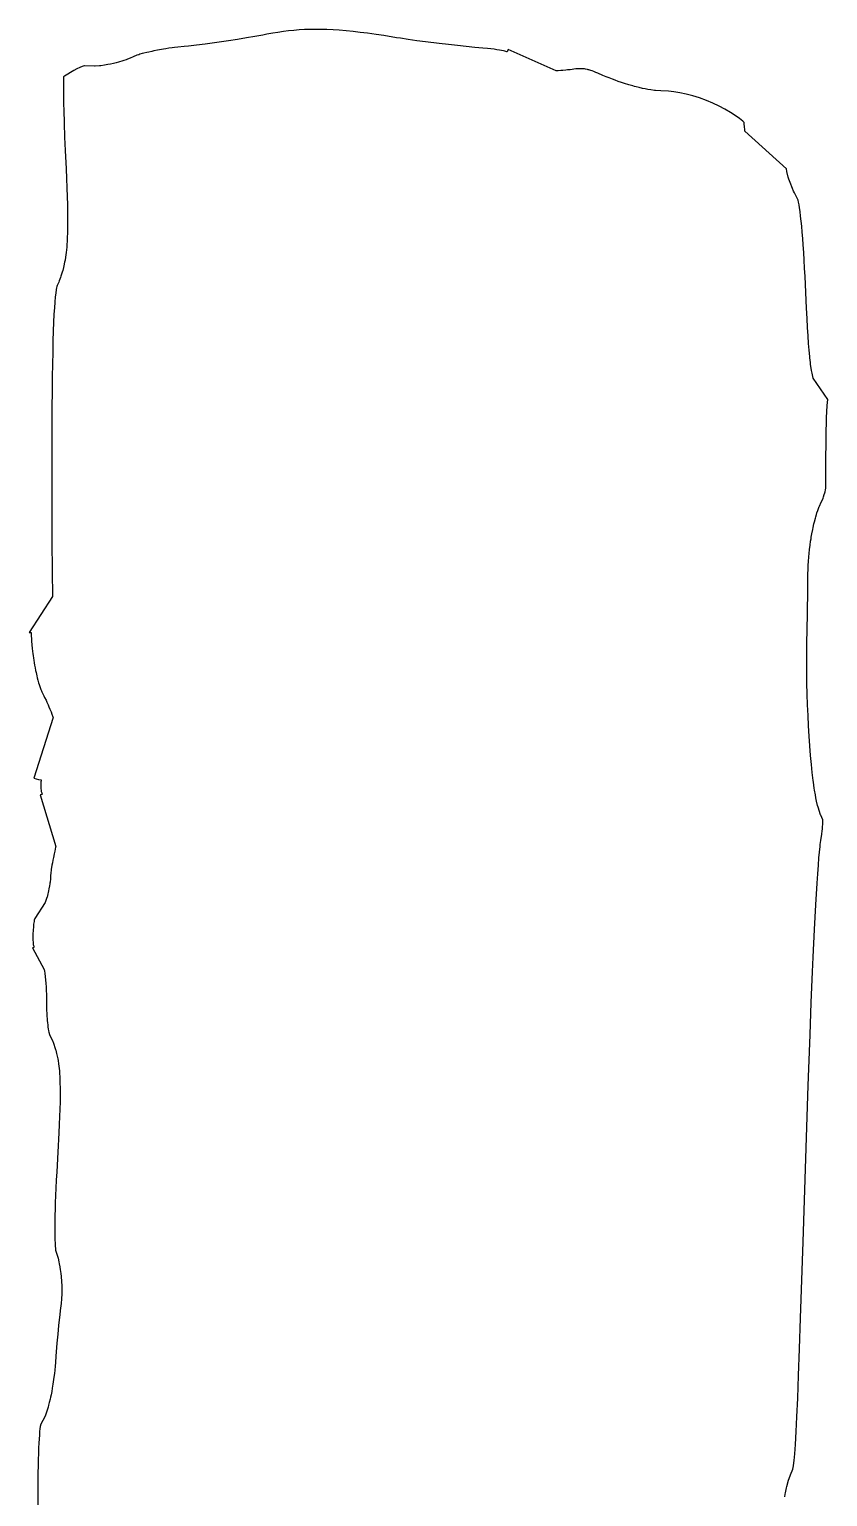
# Model space of a CAD drawing. Header units: metres. Extents: x -0.5 to 50.5, y -0.5 to 50.3.
# Drawn here: x 34.23 to 41.96, y 36.07 to 50.26 of the extents above; entities that cross this region are included whole.
import ezdxf

# ---------------------------------------------------------------- set-up
doc = ezdxf.new("R2010")
doc.units = ezdxf.units.M

msp = doc.modelspace()

# ---------------------------------------------------------------- linework, layer by layer
for p, q in [((36.6407, 50.2304), (36.5909, 50.222)), ((36.6929, 50.238), (36.6407, 50.2304)), ((36.7433, 50.2443), (36.6929, 50.238)), ((36.7938, 50.2495), (36.7433, 50.2443)), ((36.8459, 50.2537), (36.7938, 50.2495)), ((36.8977, 50.2567), (36.8459, 50.2537)), ((36.9513, 50.2586), (36.8977, 50.2567)), ((37.0019, 50.2593), (36.9513, 50.2586)), ((37.0589, 50.2589), (37.0019, 50.2593)), ((37.114, 50.2573), (37.0589, 50.2589)), ((37.1742, 50.2544), (37.114, 50.2573)), ((37.2342, 50.2505), (37.1742, 50.2544)), ((37.3001, 50.245), (37.2342, 50.2505)), ((37.3686, 50.2382), (37.3001, 50.245)), ((37.4375, 50.2302), (37.3686, 50.2382)), ((37.5064, 50.2213), (37.4375, 50.2302)), ((35.6702, 50.0869), (35.6401, 50.0835)), ((35.7335, 50.0933), (35.6702, 50.0869)), ((35.7737, 50.0977), (35.7335, 50.0933)), ((35.8525, 50.1067), (35.7737, 50.0977)), ((35.9366, 50.1173), (35.8525, 50.1067)), ((36.0247, 50.129), (35.9366, 50.1173)), ((36.0714, 50.1356), (36.0247, 50.129)), ((36.1606, 50.1486), (36.0714, 50.1356)), ((36.2478, 50.1619), (36.1606, 50.1486)), ((36.3363, 50.1761), (36.2478, 50.1619)), ((36.4159, 50.1897), (36.3363, 50.1761)), ((36.4945, 50.2039), (36.4159, 50.1897)), ((36.5329, 50.2112), (36.4945, 50.2039)), ((36.5909, 50.222), (36.5329, 50.2112)), ((37.5919, 50.2094), (37.5064, 50.2213)), ((37.6647, 50.1983), (37.5919, 50.2094)), ((37.7861, 50.1785), (37.6647, 50.1983)), ((37.8248, 50.1725), (37.7861, 50.1785)), ((37.9002, 50.1612), (37.8248, 50.1725)), ((37.9833, 50.1496), (37.9002, 50.1612)), ((38.0674, 50.1384), (37.9833, 50.1496)), ((38.2008, 50.1219), (38.0674, 50.1384)), ((38.2915, 50.1112), (38.2008, 50.1219)), ((38.3792, 50.1015), (38.2915, 50.1112)), ((38.4619, 50.0929), (38.3792, 50.1015)), ((38.5442, 50.0851), (38.4619, 50.0929)), ((38.6234, 50.0781), (38.5442, 50.0851)), ((35.1069, 49.9455), (35.0959, 49.9423)), ((35.1288, 49.9522), (35.1069, 49.9455)), ((35.1481, 49.9585), (35.1288, 49.9522)), ((35.17, 49.966), (35.1481, 49.9585)), ((35.1841, 49.9711), (35.17, 49.966)), ((35.2111, 49.9813), (35.1841, 49.9711)), ((35.2389, 49.9928), (35.2111, 49.9813)), ((35.2747, 50.0083), (35.2389, 49.9928)), ((35.2931, 50.0144), (35.2747, 50.0083)), ((35.3039, 50.0177), (35.2931, 50.0144)), ((35.3271, 50.0242), (35.3039, 50.0177)), ((35.3438, 50.0286), (35.3271, 50.0242)), ((35.3706, 50.0354), (35.3438, 50.0286)), ((35.3891, 50.0397), (35.3706, 50.0354)), ((35.4197, 50.0464), (35.3891, 50.0397)), ((35.4401, 50.0507), (35.4197, 50.0464)), ((35.4758, 50.0577), (35.4401, 50.0507)), ((35.4949, 50.0613), (35.4758, 50.0577)), ((35.5315, 50.0676), (35.4949, 50.0613)), ((35.5544, 50.0713), (35.5315, 50.0676)), ((35.5849, 50.076), (35.5544, 50.0713)), ((35.616, 50.0804), (35.5849, 50.076)), ((35.6401, 50.0835), (35.616, 50.0804)), ((38.6694, 50.0736), (38.6234, 50.0781)), ((38.6992, 50.0704), (38.6694, 50.0736)), ((38.7345, 50.0661), (38.6992, 50.0704)), ((38.76, 50.0626), (38.7345, 50.0661)), ((38.7858, 50.0587), (38.76, 50.0626)), ((38.804, 50.0555), (38.7858, 50.0587)), ((38.8232, 50.0518), (38.804, 50.0555)), ((38.836, 50.0488), (38.8232, 50.0518)), ((38.8458, 50.0463), (38.836, 50.0488)), ((38.8471, 50.0456), (38.8458, 50.0463)), ((38.8472, 50.0459), (38.8471, 50.0456)), ((38.8557, 50.0424), (38.8472, 50.0459)), ((38.8559, 50.0429), (38.8557, 50.0424)), ((38.8596, 50.0416), (38.8559, 50.0429)), ((38.8674, 50.0642), (38.8596, 50.0416)), ((39.3343, 49.8579), (38.8674, 50.0642)), ((34.5741, 49.8058), (34.5644, 49.7989)), ((34.606, 49.8269), (34.5741, 49.8058)), ((34.6332, 49.8434), (34.606, 49.8269)), ((34.6649, 49.8612), (34.6332, 49.8434)), ((34.6936, 49.8761), (34.6649, 49.8612)), ((34.7213, 49.8891), (34.6936, 49.8761)), ((34.7464, 49.8997), (34.7213, 49.8891)), ((34.7659, 49.9069), (34.7464, 49.8997)), ((34.7689, 49.9079), (34.7659, 49.9069)), ((34.8661, 49.9019), (34.7689, 49.9079)), ((34.8712, 49.9022), (34.8661, 49.9019)), ((34.9128, 49.9058), (34.8712, 49.9022)), ((34.926, 49.9073), (34.9128, 49.9058)), ((34.9603, 49.9122), (34.926, 49.9073)), ((34.9948, 49.9182), (34.9603, 49.9122)), ((35.0201, 49.9233), (34.9948, 49.9182)), ((35.0496, 49.9301), (35.0201, 49.9233)), ((35.073, 49.9361), (35.0496, 49.9301)), ((35.0959, 49.9423), (35.073, 49.9361)), ((39.3515, 49.8587), (39.3343, 49.8579)), ((39.3774, 49.8603), (39.3515, 49.8587)), ((39.3978, 49.8619), (39.3774, 49.8603)), ((39.4266, 49.8645), (39.3978, 49.8619)), ((39.4441, 49.8664), (39.4266, 49.8645)), ((39.4679, 49.8692), (39.4441, 49.8664)), ((39.5247, 49.8763), (39.4679, 49.8692)), ((39.5337, 49.8773), (39.5247, 49.8763)), ((39.5454, 49.8782), (39.5337, 49.8773)), ((39.5582, 49.8788), (39.5454, 49.8782)), ((39.5682, 49.879), (39.5582, 49.8788)), ((39.582, 49.8787), (39.5682, 49.879)), ((39.5936, 49.8779), (39.582, 49.8787)), ((39.6064, 49.8764), (39.5936, 49.8779)), ((39.6177, 49.8745), (39.6064, 49.8764)), ((39.6354, 49.8706), (39.6177, 49.8745)), ((39.6433, 49.8686), (39.6354, 49.8706)), ((39.6494, 49.8669), (39.6433, 49.8686)), ((39.6683, 49.861), (39.6494, 49.8669)), ((39.6804, 49.8569), (39.6683, 49.861)), ((39.6983, 49.8505), (39.6804, 49.8569)), ((39.718, 49.8427), (39.6983, 49.8505)), ((39.7355, 49.8355), (39.718, 49.8427)), ((39.7854, 49.8139), (39.7355, 49.8355)), ((39.8174, 49.8005), (39.7854, 49.8139)), ((34.5641, 49.7765), (34.564, 49.7399)), ((34.564, 49.7399), (34.5641, 49.6935)), ((34.5644, 49.7989), (34.5641, 49.7765)), ((34.5641, 49.6935), (34.5645, 49.6402)), ((39.8463, 49.789), (39.8174, 49.8005)), ((39.8771, 49.7771), (39.8463, 49.789)), ((39.9047, 49.7669), (39.8771, 49.7771)), ((39.9343, 49.7563), (39.9047, 49.7669)), ((39.9654, 49.7457), (39.9343, 49.7563)), ((39.9958, 49.7357), (39.9654, 49.7457)), ((40.0353, 49.7236), (39.9958, 49.7357)), ((40.0743, 49.7123), (40.0353, 49.7236)), ((40.0906, 49.7078), (40.0743, 49.7123)), ((40.1086, 49.7031), (40.0906, 49.7078)), ((40.1356, 49.6964), (40.1086, 49.7031)), ((40.1674, 49.6889), (40.1356, 49.6964)), ((40.1946, 49.6832), (40.1674, 49.6889)), ((40.2202, 49.6783), (40.1946, 49.6832)), ((40.25, 49.6734), (40.2202, 49.6783)), ((40.2842, 49.6688), (40.25, 49.6734)), ((40.2942, 49.6677), (40.2842, 49.6688)), ((40.3467, 49.6639), (40.2942, 49.6677)), ((40.4197, 49.6614), (40.3467, 49.6639)), ((40.4711, 49.6561), (40.4197, 49.6614)), ((34.5645, 49.6402), (34.5662, 49.5345)), ((34.5662, 49.5345), (34.5674, 49.4776)), ((40.5301, 49.6466), (40.4711, 49.6561)), ((40.5926, 49.633), (40.5301, 49.6466)), ((40.6571, 49.6157), (40.5926, 49.633)), ((40.7197, 49.5958), (40.6571, 49.6157)), ((40.7867, 49.5712), (40.7197, 49.5958)), ((40.8482, 49.5458), (40.7867, 49.5712)), ((40.9099, 49.5169), (40.8482, 49.5458)), ((40.9662, 49.4877), (40.9099, 49.5169)), ((34.5674, 49.4776), (34.5709, 49.3532)), ((41.0202, 49.4563), (40.9662, 49.4877)), ((41.0668, 49.4263), (41.0202, 49.4563)), ((41.1063, 49.3977), (41.0668, 49.4263)), ((41.1387, 49.371), (41.1063, 49.3977)), ((34.5709, 49.3532), (34.5755, 49.2175)), ((41.1522, 49.3583), (41.1387, 49.371)), ((41.1532, 49.3419), (41.1522, 49.3583)), ((41.1549, 49.3186), (41.1532, 49.3419)), ((41.158, 49.2872), (41.1549, 49.3186)), ((41.1596, 49.2738), (41.158, 49.2872)), ((41.5613, 48.9109), (41.1596, 49.2738)), ((34.5755, 49.2175), (34.581, 49.0865)), ((34.581, 49.0865), (34.5891, 48.9112)), ((34.5891, 48.9112), (34.5932, 48.8159)), ((34.5932, 48.8159), (34.5968, 48.7261)), ((41.5649, 48.885), (41.5613, 48.9109)), ((41.5798, 48.8297), (41.5649, 48.885)), ((41.5854, 48.8121), (41.5798, 48.8297)), ((41.597, 48.7781), (41.5854, 48.8121)), ((34.5968, 48.7261), (34.5999, 48.641)), ((41.6026, 48.7629), (41.597, 48.7781)), ((41.6135, 48.7352), (41.6026, 48.7629)), ((41.6195, 48.721), (41.6135, 48.7352)), ((41.631, 48.695), (41.6195, 48.721)), ((41.6389, 48.678), (41.631, 48.695)), ((41.652, 48.6513), (41.6389, 48.678)), ((34.5999, 48.641), (34.6019, 48.5654)), ((34.6019, 48.5654), (34.6034, 48.493)), ((41.6584, 48.6389), (41.652, 48.6513)), ((41.675, 48.6085), (41.6584, 48.6389)), ((41.6791, 48.5892), (41.675, 48.6085)), ((41.6837, 48.5638), (41.6791, 48.5892)), ((41.6888, 48.5318), (41.6837, 48.5638)), ((41.6936, 48.4973), (41.6888, 48.5318)), ((34.6034, 48.493), (34.6042, 48.4306)), ((34.6042, 48.4306), (34.6041, 48.3574)), ((41.6992, 48.4526), (41.6936, 48.4973)), ((41.7045, 48.4043), (41.6992, 48.4526)), ((41.7092, 48.3574), (41.7045, 48.4043)), ((34.6031, 48.3004), (34.601, 48.2383)), ((34.6041, 48.3574), (34.6031, 48.3004)), ((41.7146, 48.2969), (41.7092, 48.3574)), ((41.7194, 48.2383), (41.7146, 48.2969)), ((34.5901, 48.1011), (34.5874, 48.0793)), ((34.5932, 48.1286), (34.5901, 48.1011)), ((34.5954, 48.1526), (34.5932, 48.1286)), ((34.5981, 48.1865), (34.5954, 48.1526)), ((34.5992, 48.2038), (34.5981, 48.1865)), ((34.601, 48.2383), (34.5992, 48.2038)), ((41.7239, 48.1765), (41.7194, 48.2383)), ((41.7289, 48.1024), (41.7239, 48.1765)), ((41.7335, 48.0283), (41.7289, 48.1024)), ((34.5683, 47.9719), (34.5645, 47.9559)), ((34.5757, 48.0071), (34.5683, 47.9719)), ((34.5793, 48.0269), (34.5757, 48.0071)), ((34.584, 48.0553), (34.5793, 48.0269)), ((34.5874, 48.0793), (34.584, 48.0553)), ((41.7378, 47.9504), (41.7335, 48.0283)), ((34.5188, 47.8151), (34.5045, 47.7823)), ((34.5234, 47.8263), (34.5188, 47.8151)), ((34.5365, 47.8612), (34.5234, 47.8263)), ((34.5402, 47.8719), (34.5365, 47.8612)), ((34.5528, 47.9121), (34.5402, 47.8719)), ((34.5568, 47.9263), (34.5528, 47.9121)), ((34.5645, 47.9559), (34.5568, 47.9263)), ((41.742, 47.8679), (41.7378, 47.9504)), ((41.7561, 47.5625), (41.742, 47.8679)), ((34.4851, 47.6727), (34.4804, 47.622)), ((34.4893, 47.7097), (34.4851, 47.6727)), ((34.494, 47.7427), (34.4893, 47.7097)), ((34.4973, 47.7608), (34.494, 47.7427)), ((34.4999, 47.7724), (34.4973, 47.7608)), ((34.5045, 47.7823), (34.4999, 47.7724)), ((34.4762, 47.5651), (34.4727, 47.5058)), ((34.4804, 47.622), (34.4762, 47.5651)), ((41.7612, 47.4642), (41.7561, 47.5625)), ((34.4689, 47.4235), (34.4658, 47.3439)), ((34.4727, 47.5058), (34.4689, 47.4235)), ((41.7659, 47.3772), (41.7612, 47.4642)), ((34.4658, 47.3439), (34.4628, 47.2438)), ((41.7708, 47.2969), (41.7659, 47.3772)), ((41.7761, 47.2212), (41.7708, 47.2969)), ((34.4603, 47.1389), (34.4581, 47.0229)), ((34.4628, 47.2438), (34.4603, 47.1389)), ((41.7811, 47.1578), (41.7761, 47.2212)), ((41.7869, 47.0969), (41.7811, 47.1578)), ((34.4581, 47.0229), (34.4561, 46.8978)), ((41.7883, 47.083), (41.7869, 47.0969)), ((41.7936, 47.0374), (41.7883, 47.083)), ((41.7958, 47.0193), (41.7936, 47.0374)), ((41.8008, 46.9842), (41.7958, 47.0193)), ((41.8043, 46.9615), (41.8008, 46.9842)), ((34.4561, 46.8978), (34.4546, 46.7563)), ((41.8091, 46.9343), (41.8043, 46.9615)), ((41.8156, 46.9013), (41.8091, 46.9343)), ((41.8188, 46.8869), (41.8156, 46.9013)), ((41.9608, 46.6815), (41.8188, 46.8869)), ((34.4546, 46.7563), (34.4532, 46.6045)), ((41.9584, 46.6503), (41.9608, 46.6815)), ((34.4532, 46.6045), (34.4521, 46.4405)), ((41.9507, 46.5076), (41.9529, 46.5609)), ((41.9529, 46.5609), (41.9564, 46.6217)), ((41.9564, 46.6217), (41.9584, 46.6503)), ((34.4521, 46.4405), (34.4511, 46.2628)), ((41.9475, 46.384), (41.9487, 46.4461)), ((41.9487, 46.4461), (41.9507, 46.5076)), ((34.4511, 46.2628), (34.4504, 46.0148)), ((41.944, 45.9863), (41.9475, 46.384)), ((34.4504, 46.0148), (34.4503, 45.7791)), ((41.9431, 45.828), (41.944, 45.9863)), ((41.9424, 45.8215), (41.9431, 45.828)), ((34.4503, 45.7791), (34.4507, 45.5548)), ((41.8818, 45.6501), (41.8991, 45.6889)), ((41.8991, 45.6889), (41.9129, 45.7177)), ((41.9129, 45.7177), (41.9165, 45.7267)), ((41.9165, 45.7267), (41.9212, 45.7395)), ((41.9212, 45.7395), (41.9283, 45.7614)), ((41.9283, 45.7614), (41.9333, 45.7791)), ((41.9333, 45.7791), (41.9353, 45.7867)), ((41.9353, 45.7867), (41.9394, 45.805)), ((41.9394, 45.805), (41.9424, 45.8215)), ((34.4507, 45.5548), (34.4511, 45.4499)), ((41.8414, 45.5314), (41.845, 45.5442)), ((41.845, 45.5442), (41.8519, 45.5672)), ((41.8519, 45.5672), (41.8569, 45.5826)), ((41.8569, 45.5826), (41.8653, 45.6072)), ((41.8653, 45.6072), (41.8685, 45.6159)), ((41.8685, 45.6159), (41.8797, 45.6451)), ((41.8797, 45.6451), (41.8818, 45.6501)), ((34.4511, 45.4499), (34.4523, 45.2536)), ((41.8077, 45.3817), (41.8155, 45.4233)), ((41.8155, 45.4233), (41.8195, 45.4421)), ((41.8195, 45.4421), (41.8273, 45.4767)), ((41.8273, 45.4767), (41.8322, 45.497)), ((41.8322, 45.497), (41.8414, 45.5314)), ((41.7859, 45.2302), (41.7906, 45.2703)), ((41.7906, 45.2703), (41.7961, 45.3106)), ((41.7961, 45.3106), (41.7995, 45.3336)), ((41.7995, 45.3336), (41.8021, 45.3495)), ((41.8021, 45.3495), (41.8077, 45.3817)), ((34.4523, 45.2536), (34.454, 45.0797)), ((41.7754, 45.113), (41.7787, 45.1577)), ((41.7787, 45.1577), (41.7819, 45.1919)), ((41.7819, 45.1919), (41.7859, 45.2302)), ((34.454, 45.0797), (34.4559, 44.9315)), ((41.7694, 44.9513), (41.7701, 44.9975)), ((41.7701, 44.9975), (41.7713, 45.0332)), ((41.7713, 45.0332), (41.7732, 45.0768)), ((41.7732, 45.0768), (41.7754, 45.113)), ((34.4559, 44.9315), (34.4571, 44.8654)), ((34.4571, 44.8654), (34.4594, 44.7736)), ((41.7683, 44.8213), (41.7694, 44.9513)), ((34.4594, 44.7736), (34.2339, 44.428)), ((41.7628, 44.436), (41.7683, 44.8213)), ((34.2339, 44.428), (34.2522, 44.4281)), ((34.2522, 44.4281), (34.2522, 44.423)), ((34.2522, 44.423), (34.2527, 44.423)), ((34.2527, 44.423), (34.2523, 44.4139)), ((34.2523, 44.4139), (34.2525, 44.4139)), ((34.2525, 44.4139), (34.2523, 44.4118)), ((34.2523, 44.4118), (34.2523, 44.4086)), ((41.7603, 44.3426), (41.7628, 44.436)), ((34.2523, 44.4086), (34.2531, 44.3899)), ((34.2531, 44.3899), (34.2543, 44.3709)), ((34.2543, 44.3709), (34.2565, 44.3426)), ((34.2565, 44.3426), (34.263, 44.272)), ((34.263, 44.272), (34.2681, 44.2221)), ((41.7588, 44.2462), (41.7603, 44.3426)), ((34.2681, 44.2221), (34.2702, 44.2032)), ((34.2702, 44.2032), (34.2734, 44.1786)), ((34.2734, 44.1786), (34.2761, 44.1601)), ((34.2761, 44.1601), (34.2805, 44.1331)), ((34.2805, 44.1331), (34.2846, 44.1104)), ((41.7584, 44.1443), (41.7588, 44.2462)), ((41.759, 44.0383), (41.7584, 44.1443)), ((34.2846, 44.1104), (34.2895, 44.0848)), ((34.2895, 44.0848), (34.2943, 44.0612)), ((34.2943, 44.0612), (34.2988, 44.0409)), ((34.2988, 44.0409), (34.3068, 44.0069)), ((34.3068, 44.0069), (34.3111, 43.9897)), ((34.3111, 43.9897), (34.3176, 43.9654)), ((41.7606, 43.9363), (41.759, 44.0383)), ((34.3176, 43.9654), (34.3242, 43.9416)), ((34.3242, 43.9416), (34.3298, 43.9228)), ((34.3298, 43.9228), (34.3419, 43.886)), ((34.3419, 43.886), (34.3451, 43.8772)), ((34.3451, 43.8772), (34.351, 43.8618)), ((34.351, 43.8618), (34.3544, 43.8537)), ((34.3544, 43.8537), (34.3603, 43.8417)), ((34.3603, 43.8417), (34.3743, 43.8147)), ((41.7633, 43.8314), (41.7606, 43.9363)), ((34.3743, 43.8147), (34.3822, 43.7989)), ((34.3822, 43.7989), (34.3957, 43.7712)), ((34.3957, 43.7712), (34.4041, 43.7532)), ((34.4041, 43.7532), (34.4157, 43.7276)), ((34.4157, 43.7276), (34.4237, 43.7092)), ((34.4237, 43.7092), (34.4339, 43.6847)), ((41.7667, 43.7276), (41.7633, 43.8314)), ((41.771, 43.6245), (41.7667, 43.7276)), ((34.4631, 43.6058), (34.2792, 43.0173)), ((34.4339, 43.6847), (34.4439, 43.6596)), ((34.4439, 43.6596), (34.4516, 43.639)), ((34.4516, 43.639), (34.4611, 43.612)), ((34.4611, 43.612), (34.4631, 43.6058)), ((41.776, 43.5242), (41.771, 43.6245)), ((41.7818, 43.4256), (41.776, 43.5242)), ((41.7883, 43.3302), (41.7818, 43.4256)), ((41.7955, 43.2393), (41.7883, 43.3302)), ((41.8035, 43.1498), (41.7955, 43.2393)), ((41.8114, 43.0722), (41.8035, 43.1498)), ((34.2792, 43.0173), (34.3225, 43.0063)), ((34.3225, 43.0063), (34.3492, 43.0015)), ((34.3479, 42.9908), (34.3466, 42.9864)), ((34.3498, 42.9994), (34.3476, 42.9909)), ((34.3476, 42.9909), (34.3479, 42.9908)), ((34.3492, 43.0015), (34.3488, 42.9996)), ((34.3488, 42.9996), (34.3498, 42.9994)), ((41.8205, 42.9952), (41.8114, 43.0722)), ((41.8224, 42.9808), (41.8205, 42.9952)), ((34.3572, 42.8623), (34.34, 42.8571)), ((34.34, 42.8571), (34.4891, 42.3575)), ((34.3442, 42.9644), (34.3439, 42.9482)), ((34.3439, 42.9482), (34.3443, 42.9325)), ((34.3448, 42.9743), (34.3442, 42.9644)), ((34.3443, 42.9325), (34.3457, 42.9157)), ((34.3457, 42.9823), (34.3448, 42.9743)), ((34.3471, 42.9863), (34.3457, 42.9823)), ((34.3457, 42.9157), (34.3474, 42.9017)), ((34.3466, 42.9864), (34.3471, 42.9863)), ((34.3474, 42.9017), (34.3496, 42.8895)), ((34.3496, 42.8895), (34.3513, 42.882)), ((34.3513, 42.882), (34.3543, 42.8759)), ((34.3543, 42.8759), (34.3536, 42.8756)), ((34.3536, 42.8756), (34.3575, 42.8652)), ((34.3575, 42.8652), (34.3564, 42.8648)), ((34.3564, 42.8648), (34.3572, 42.8623)), ((41.8308, 42.9216), (41.8224, 42.9808)), ((41.8337, 42.9028), (41.8308, 42.9216)), ((41.8415, 42.8566), (41.8337, 42.9028)), ((41.8468, 42.8288), (41.8415, 42.8566)), ((41.8535, 42.7968), (41.8468, 42.8288)), ((41.8636, 42.7548), (41.8535, 42.7968)), ((41.868, 42.7386), (41.8636, 42.7548)), ((41.8923, 42.6656), (41.868, 42.7386)), ((41.894, 42.6611), (41.8923, 42.6656)), ((41.9137, 42.6158), (41.894, 42.6611)), ((41.9121, 42.5551), (41.913, 42.5676)), ((41.913, 42.5676), (41.914, 42.5866)), ((41.9142, 42.609), (41.9137, 42.6158)), ((41.914, 42.5866), (41.9142, 42.5974)), ((41.9142, 42.5974), (41.9142, 42.609)), ((41.8945, 42.4174), (41.9035, 42.4783)), ((41.9035, 42.4783), (41.9075, 42.5096)), ((41.9075, 42.5096), (41.9095, 42.5269)), ((41.9095, 42.5269), (41.9121, 42.5551)), ((34.4753, 42.2856), (34.4673, 42.2523)), ((34.4814, 42.3133), (34.4753, 42.2856)), ((34.4884, 42.3526), (34.4814, 42.3133)), ((34.4891, 42.3575), (34.4884, 42.3526)), ((41.8765, 42.2497), (41.8812, 42.3036)), ((41.8812, 42.3036), (41.8868, 42.3571)), ((41.8868, 42.3571), (41.8892, 42.3773)), ((41.8892, 42.3773), (41.8945, 42.4174)), ((34.453, 42.1763), (34.4469, 42.136)), ((34.4572, 42.201), (34.453, 42.1763)), ((34.4619, 42.2269), (34.4572, 42.201)), ((34.4673, 42.2523), (34.4619, 42.2269)), ((41.865, 42.0938), (41.8708, 42.1763)), ((41.8708, 42.1763), (41.8765, 42.2497)), ((34.4333, 42.0037), (34.4289, 41.9723)), ((34.4342, 42.0117), (34.4333, 42.0037)), ((34.4373, 42.0452), (34.4342, 42.0117)), ((34.438, 42.0549), (34.4373, 42.0452)), ((34.4402, 42.0804), (34.438, 42.0549)), ((34.442, 42.0968), (34.4402, 42.0804)), ((34.4469, 42.136), (34.442, 42.0968)), ((41.8466, 41.794), (41.859, 42.0023)), ((41.859, 42.0023), (41.865, 42.0938)), ((34.4043, 41.8633), (34.392, 41.825)), ((34.4059, 41.8688), (34.4043, 41.8633)), ((34.4143, 41.9006), (34.4059, 41.8688)), ((34.417, 41.9118), (34.4143, 41.9006)), ((34.4276, 41.9643), (34.417, 41.9118)), ((34.4289, 41.9723), (34.4276, 41.9643)), ((34.3888, 41.8157), (34.2869, 41.6624)), ((34.392, 41.825), (34.3888, 41.8157)), ((41.834, 41.5551), (41.8466, 41.794)), ((34.2732, 41.5833), (34.2705, 41.547)), ((34.2758, 41.6069), (34.2732, 41.5833)), ((34.2795, 41.632), (34.2758, 41.6069)), ((34.2824, 41.6471), (34.2795, 41.632)), ((34.2839, 41.6528), (34.2824, 41.6471)), ((34.2849, 41.6555), (34.2839, 41.6528)), ((34.2869, 41.6624), (34.2846, 41.6555)), ((34.2846, 41.6555), (34.2849, 41.6555)), ((34.2691, 41.5143), (34.2688, 41.4894)), ((34.2688, 41.4894), (34.2695, 41.4552)), ((34.2705, 41.547), (34.2691, 41.5143)), ((34.2695, 41.4552), (34.2709, 41.431)), ((34.2709, 41.431), (34.2727, 41.4115)), ((41.8212, 41.2875), (41.834, 41.5551)), ((34.2783, 41.3811), (34.2655, 41.3784)), ((34.2655, 41.3784), (34.3776, 41.1674)), ((34.2727, 41.4115), (34.2743, 41.4008)), ((34.2743, 41.4008), (34.2766, 41.3932)), ((34.2766, 41.3932), (34.276, 41.393)), ((34.276, 41.393), (34.2765, 41.3911)), ((34.2765, 41.3911), (34.2762, 41.391)), ((34.2762, 41.391), (34.2783, 41.3811)), ((34.3776, 41.1674), (34.3797, 41.1538)), ((34.3797, 41.1538), (34.3826, 41.1344)), ((41.8021, 40.8479), (41.8147, 41.1461)), ((41.8147, 41.1461), (41.8212, 41.2875)), ((34.3826, 41.1344), (34.3872, 41.0979)), ((34.3872, 41.0979), (34.3904, 41.0676)), ((34.3904, 41.0676), (34.3935, 41.0319)), ((34.3935, 41.0319), (34.3956, 41.0016)), ((34.3956, 41.0016), (34.3977, 40.9628)), ((34.3977, 40.9628), (34.399, 40.9311)), ((34.399, 40.9311), (34.4003, 40.8879)), ((34.4003, 40.8879), (34.401, 40.7912)), ((34.401, 40.7912), (34.4016, 40.7694)), ((34.4016, 40.7694), (34.4024, 40.7492)), ((34.4024, 40.7492), (34.404, 40.7182)), ((41.7898, 40.5352), (41.8021, 40.8479)), ((34.404, 40.7182), (34.4058, 40.6927)), ((34.4058, 40.6927), (34.4074, 40.6742)), ((34.4074, 40.6742), (34.4096, 40.6528)), ((34.4096, 40.6528), (34.4116, 40.635)), ((34.4116, 40.635), (34.4146, 40.6121)), ((34.4146, 40.6121), (34.417, 40.5958)), ((34.417, 40.5958), (34.4204, 40.5764)), ((34.4204, 40.5764), (34.4231, 40.5619)), ((34.4231, 40.5619), (34.428, 40.5403)), ((34.428, 40.5403), (34.4611, 40.4717)), ((34.4611, 40.4717), (34.4631, 40.4667)), ((34.4631, 40.4667), (34.4878, 40.3954)), ((41.7783, 40.2119), (41.7898, 40.5352)), ((34.4878, 40.3954), (34.4894, 40.3896)), ((34.4894, 40.3896), (34.4985, 40.3547)), ((34.4985, 40.3547), (34.5014, 40.3426)), ((34.5014, 40.3426), (34.509, 40.3056)), ((34.509, 40.3056), (34.5118, 40.2901)), ((34.5118, 40.2901), (34.517, 40.2558)), ((34.517, 40.2558), (34.5198, 40.2344)), ((34.5198, 40.2344), (34.5224, 40.2108)), ((34.5224, 40.2108), (34.5246, 40.1871)), ((34.5246, 40.1871), (34.5266, 40.1619)), ((34.5266, 40.1619), (34.5285, 40.129)), ((41.7728, 40.0477), (41.7783, 40.2119)), ((34.5285, 40.129), (34.5294, 40.1128)), ((34.5294, 40.1128), (34.5308, 40.0734)), ((34.5308, 40.0734), (34.5318, 40.021)), ((34.5318, 40.021), (34.5318, 39.9469)), ((41.7236, 38.5346), (41.7728, 40.0477)), ((34.531, 39.8884), (34.5293, 39.819)), ((34.5318, 39.9469), (34.531, 39.8884)), ((34.5268, 39.748), (34.5237, 39.6706)), ((34.5293, 39.819), (34.5268, 39.748)), ((34.5198, 39.5889), (34.5099, 39.4016)), ((34.5237, 39.6706), (34.5198, 39.5889)), ((34.5099, 39.4016), (34.499, 39.212)), ((34.499, 39.212), (34.4945, 39.1304)), ((34.4908, 39.0542), (34.4876, 38.9816)), ((34.4945, 39.1304), (34.4908, 39.0542)), ((34.4849, 38.9122), (34.4828, 38.8475)), ((34.4876, 38.9816), (34.4849, 38.9122)), ((34.4815, 38.792), (34.4804, 38.7299)), ((34.4828, 38.8475), (34.4815, 38.792)), ((34.4804, 38.7299), (34.4799, 38.6783)), ((34.4799, 38.6783), (34.48, 38.6385)), ((34.48, 38.6385), (34.4807, 38.586)), ((34.4807, 38.586), (34.4816, 38.5537)), ((34.4816, 38.5537), (34.483, 38.521)), ((34.483, 38.521), (34.4847, 38.4932)), ((34.4847, 38.4932), (34.4868, 38.4691)), ((34.4868, 38.4691), (34.4886, 38.4538)), ((34.4886, 38.4538), (34.498, 38.426)), ((41.6991, 37.7961), (41.7236, 38.5346)), ((34.498, 38.426), (34.501, 38.4162)), ((34.501, 38.4162), (34.5121, 38.3759)), ((34.5121, 38.3759), (34.5201, 38.3414)), ((34.5201, 38.3414), (34.524, 38.3224)), ((34.524, 38.3224), (34.5292, 38.2939)), ((34.5292, 38.2939), (34.5336, 38.2657)), ((34.5336, 38.2657), (34.5358, 38.2502)), ((34.5358, 38.2502), (34.5389, 38.2257)), ((34.5389, 38.2257), (34.5414, 38.2016)), ((34.5414, 38.2016), (34.5432, 38.183)), ((34.5432, 38.183), (34.5445, 38.1664)), ((34.5445, 38.1664), (34.5459, 38.1441)), ((34.5459, 38.1441), (34.5472, 38.1168)), ((34.5472, 38.1168), (34.548, 38.0872)), ((34.5478, 38.0307), (34.5474, 38.0155)), ((34.5482, 38.056), (34.5478, 38.0307)), ((34.548, 38.0872), (34.5482, 38.056)), ((34.5395, 37.9165), (34.5336, 37.8709)), ((34.5421, 37.9387), (34.5395, 37.9165)), ((34.5429, 37.946), (34.5421, 37.9387)), ((34.5453, 37.976), (34.5429, 37.946)), ((34.5467, 37.9999), (34.5453, 37.976)), ((34.5474, 38.0155), (34.5467, 37.9999)), ((34.5231, 37.7802), (34.5176, 37.7274)), ((34.5285, 37.8289), (34.5231, 37.7802)), ((34.5336, 37.8709), (34.5285, 37.8289)), ((41.6888, 37.4989), (41.6991, 37.7961)), ((34.5094, 37.642), (34.5017, 37.5564)), ((34.5176, 37.7274), (34.5094, 37.642)), ((34.5017, 37.5564), (34.4913, 37.4283)), ((41.6794, 37.2415), (41.6888, 37.4989)), ((34.4841, 37.3335), (34.4804, 37.2948)), ((34.4869, 37.3692), (34.4841, 37.3335)), ((34.4913, 37.4283), (34.4869, 37.3692)), ((34.4724, 37.2256), (34.4626, 37.1572)), ((34.4767, 37.2607), (34.4724, 37.2256)), ((34.4804, 37.2948), (34.4767, 37.2607)), ((41.6708, 37.0245), (41.6794, 37.2415)), ((34.4395, 37.0336), (34.4352, 37.0141)), ((34.4444, 37.0568), (34.4395, 37.0336)), ((34.4505, 37.0877), (34.4444, 37.0568)), ((34.4564, 37.1201), (34.4505, 37.0877)), ((34.4626, 37.1572), (34.4564, 37.1201)), ((34.4012, 36.8895), (34.3973, 36.8779)), ((34.4072, 36.9082), (34.4012, 36.8895)), ((34.4152, 36.9356), (34.4072, 36.9082)), ((34.421, 36.9568), (34.4152, 36.9356)), ((34.4271, 36.9803), (34.421, 36.9568)), ((34.4352, 37.0141), (34.4271, 36.9803)), ((41.663, 36.8426), (41.6708, 37.0245)), ((34.3398, 36.7493), (34.3368, 36.727)), ((34.3414, 36.7589), (34.3398, 36.7493)), ((34.3427, 36.7652), (34.3414, 36.7589)), ((34.3868, 36.8483), (34.3427, 36.7652)), ((34.3973, 36.8779), (34.3868, 36.8483)), ((41.656, 36.7), (41.663, 36.8426)), ((34.328, 36.6284), (34.3259, 36.5921)), ((34.3309, 36.6678), (34.328, 36.6284)), ((34.3339, 36.7), (34.3309, 36.6678)), ((34.3368, 36.727), (34.3339, 36.7)), ((41.6486, 36.5738), (41.656, 36.7)), ((34.3214, 36.4866), (34.3199, 36.4347)), ((34.3234, 36.5396), (34.3214, 36.4866)), ((34.3259, 36.5921), (34.3234, 36.5396)), ((41.6364, 36.4213), (41.6424, 36.4866)), ((41.6424, 36.4866), (41.6486, 36.5738)), ((34.3185, 36.3688), (34.3174, 36.3024)), ((34.3199, 36.4347), (34.3185, 36.3688)), ((41.6009, 36.2836), (41.6225, 36.3366)), ((41.6225, 36.3366), (41.625, 36.3431)), ((41.625, 36.3431), (41.6269, 36.3512)), ((41.6269, 36.3512), (41.6305, 36.3728)), ((41.6305, 36.3728), (41.6364, 36.4213)), ((34.3168, 36.2309), (34.3164, 36.1545)), ((34.3174, 36.3024), (34.3168, 36.2309)), ((41.5642, 36.1678), (41.5776, 36.2178)), ((41.5776, 36.2178), (41.579, 36.2224)), ((41.579, 36.2224), (41.6009, 36.2836)), ((34.3164, 36.1545), (34.3164, 36.0759)), ((34.3164, 36.0759), (34.3185, 35.6292)), ((41.5466, 36.0694), (41.5501, 36.0942)), ((41.5501, 36.0942), (41.5525, 36.1093)), ((41.5525, 36.1093), (41.5617, 36.1567)), ((41.5617, 36.1567), (41.5642, 36.1678))]:
    msp.add_line(p, q)

doc.saveas('drawing.dxf')
